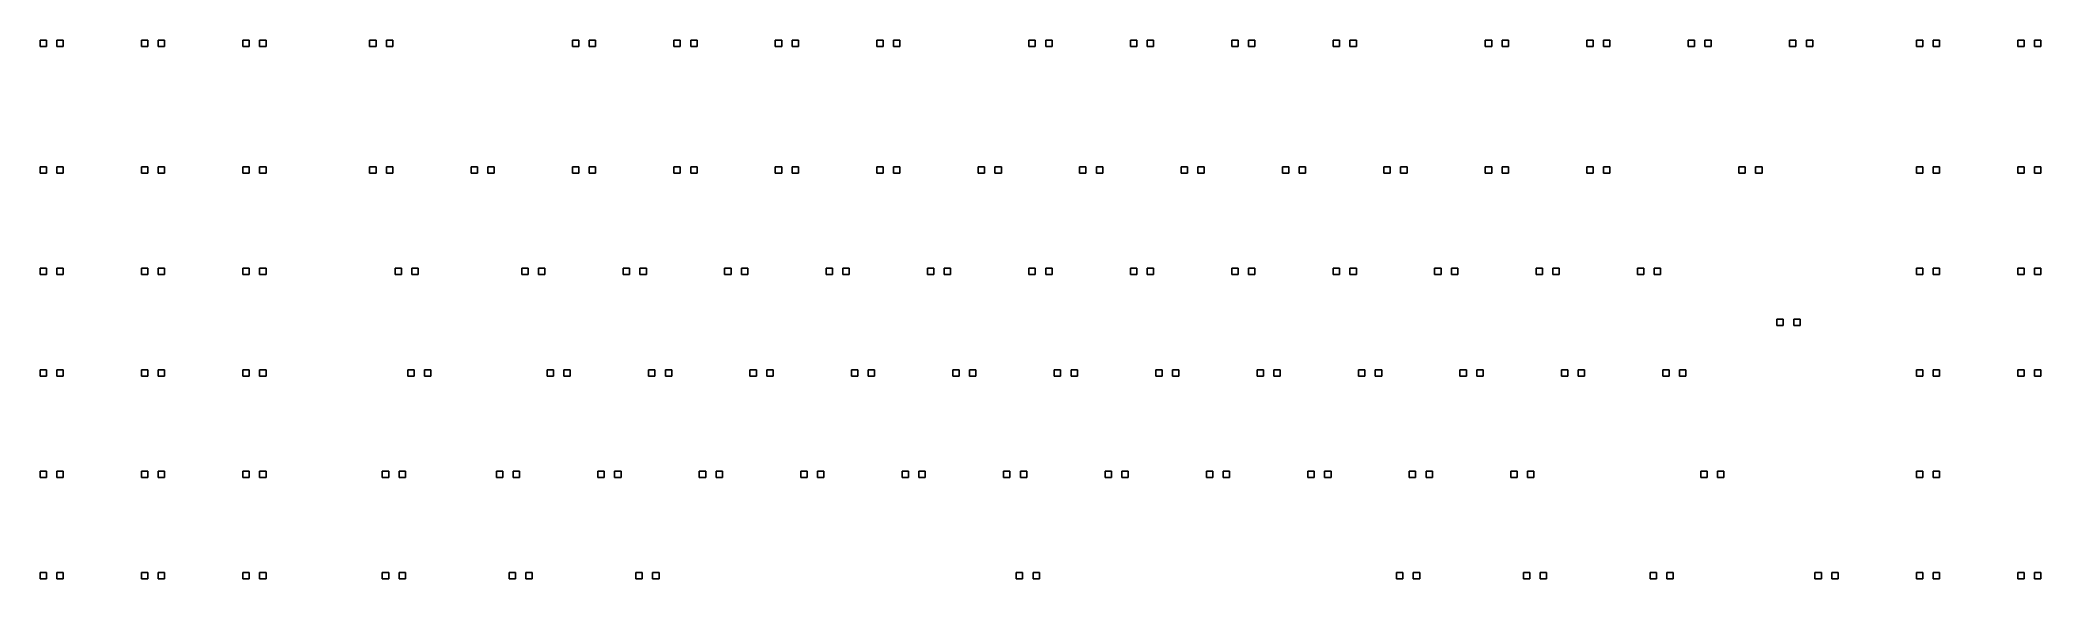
# Model space of a CAD drawing. Extents: x -1 to 374, y -2 to 100.
import ezdxf

# ---------------------------------------------------------------- set-up
doc = ezdxf.new("R2010")
doc.units = 0
doc.header["$MEASUREMENT"] = 0
doc.layers.add('BLACK', color=7, linetype='CONTINUOUS')

msp = doc.modelspace()

# ---------------------------------------------------------------- linework, layer by layer
at = {"layer": 'BLACK', "linetype": 'CONTINUOUS'}
for p, q in [((-1.455, 98.4), (-1.455, 99.6)), ((-1.455, 99.6), (-0.255, 99.6)), ((-0.255, 98.4), (-1.455, 98.4)), ((-0.255, 99.6), (-0.255, 98.4)), ((1.695, 98.4), (1.695, 99.6)), ((1.695, 99.6), (2.895, 99.6)), ((2.895, 98.4), (1.695, 98.4)), ((2.895, 99.6), (2.895, 98.4)), ((17.595, 98.4), (17.595, 99.6)), ((17.595, 99.6), (18.795, 99.6)), ((18.795, 98.4), (17.595, 98.4)), ((18.795, 99.6), (18.795, 98.4)), ((20.745, 98.4), (20.745, 99.6)), ((20.745, 99.6), (21.945, 99.6)), ((21.945, 98.4), (20.745, 98.4)), ((21.945, 99.6), (21.945, 98.4)), ((36.645, 98.4), (36.645, 99.6)), ((36.645, 99.6), (37.845, 99.6)), ((37.845, 98.4), (36.645, 98.4)), ((37.845, 99.6), (37.845, 98.4)), ((39.795, 98.4), (39.795, 99.6)), ((39.795, 99.6), (40.995, 99.6)), ((40.995, 98.4), (39.795, 98.4)), ((40.995, 99.6), (40.995, 98.4)), ((60.455, 98.4), (60.455, 99.6)), ((60.455, 99.6), (61.655, 99.6)), ((61.655, 98.4), (60.455, 98.4)), ((61.655, 99.6), (61.655, 98.4)), ((63.605, 98.4), (63.605, 99.6)), ((63.605, 99.6), (64.805, 99.6)), ((64.805, 98.4), (63.605, 98.4)), ((64.805, 99.6), (64.805, 98.4)), ((98.555, 98.4), (98.555, 99.6)), ((98.555, 99.6), (99.755, 99.6)), ((99.755, 98.4), (98.555, 98.4)), ((99.755, 99.6), (99.755, 98.4)), ((101.705, 98.4), (101.705, 99.6)), ((101.705, 99.6), (102.905, 99.6)), ((102.905, 98.4), (101.705, 98.4)), ((102.905, 99.6), (102.905, 98.4)), ((117.605, 98.4), (117.605, 99.6)), ((117.605, 99.6), (118.805, 99.6)), ((118.805, 98.4), (117.605, 98.4)), ((118.805, 99.6), (118.805, 98.4)), ((120.755, 98.4), (120.755, 99.6)), ((120.755, 99.6), (121.955, 99.6)), ((121.955, 98.4), (120.755, 98.4)), ((121.955, 99.6), (121.955, 98.4)), ((136.655, 98.4), (136.655, 99.6)), ((136.655, 99.6), (137.855, 99.6)), ((137.855, 98.4), (136.655, 98.4)), ((137.855, 99.6), (137.855, 98.4)), ((139.805, 98.4), (139.805, 99.6)), ((139.805, 99.6), (141.005, 99.6)), ((141.005, 98.4), (139.805, 98.4)), ((141.005, 99.6), (141.005, 98.4)), ((155.705, 98.4), (155.705, 99.6)), ((155.705, 99.6), (156.905, 99.6)), ((156.905, 98.4), (155.705, 98.4)), ((156.905, 99.6), (156.905, 98.4)), ((158.855, 98.4), (158.855, 99.6)), ((158.855, 99.6), (160.055, 99.6)), ((160.055, 98.4), (158.855, 98.4)), ((160.055, 99.6), (160.055, 98.4)), ((184.285, 98.4), (184.285, 99.6)), ((184.285, 99.6), (185.485, 99.6)), ((185.485, 98.4), (184.285, 98.4)), ((185.485, 99.6), (185.485, 98.4)), ((187.435, 98.4), (187.435, 99.6)), ((187.435, 99.6), (188.635, 99.6)), ((188.635, 98.4), (187.435, 98.4)), ((188.635, 99.6), (188.635, 98.4)), ((203.335, 98.4), (203.335, 99.6)), ((203.335, 99.6), (204.535, 99.6)), ((204.535, 98.4), (203.335, 98.4)), ((204.535, 99.6), (204.535, 98.4)), ((206.485, 98.4), (206.485, 99.6)), ((206.485, 99.6), (207.685, 99.6)), ((207.685, 98.4), (206.485, 98.4)), ((207.685, 99.6), (207.685, 98.4)), ((222.385, 98.4), (222.385, 99.6)), ((222.385, 99.6), (223.585, 99.6)), ((223.585, 98.4), (222.385, 98.4)), ((223.585, 99.6), (223.585, 98.4)), ((225.535, 98.4), (225.535, 99.6)), ((225.535, 99.6), (226.735, 99.6)), ((226.735, 98.4), (225.535, 98.4)), ((226.735, 99.6), (226.735, 98.4)), ((241.435, 98.4), (241.435, 99.6)), ((241.435, 99.6), (242.635, 99.6)), ((242.635, 98.4), (241.435, 98.4)), ((242.635, 99.6), (242.635, 98.4)), ((244.585, 98.4), (244.585, 99.6)), ((244.585, 99.6), (245.785, 99.6)), ((245.785, 98.4), (244.585, 98.4)), ((245.785, 99.6), (245.785, 98.4)), ((270.005, 98.4), (270.005, 99.6)), ((270.005, 99.6), (271.205, 99.6)), ((271.205, 98.4), (270.005, 98.4)), ((271.205, 99.6), (271.205, 98.4)), ((273.155, 98.4), (273.155, 99.6)), ((273.155, 99.6), (274.355, 99.6)), ((274.355, 98.4), (273.155, 98.4)), ((274.355, 99.6), (274.355, 98.4)), ((289.055, 98.4), (289.055, 99.6)), ((289.055, 99.6), (290.255, 99.6)), ((290.255, 98.4), (289.055, 98.4)), ((290.255, 99.6), (290.255, 98.4)), ((292.205, 98.4), (292.205, 99.6)), ((292.205, 99.6), (293.405, 99.6)), ((293.405, 98.4), (292.205, 98.4)), ((293.405, 99.6), (293.405, 98.4)), ((308.105, 98.4), (308.105, 99.6)), ((308.105, 99.6), (309.305, 99.6)), ((309.305, 98.4), (308.105, 98.4)), ((309.305, 99.6), (309.305, 98.4)), ((311.255, 98.4), (311.255, 99.6)), ((311.255, 99.6), (312.455, 99.6)), ((312.455, 98.4), (311.255, 98.4)), ((312.455, 99.6), (312.455, 98.4)), ((327.155, 98.4), (327.155, 99.6)), ((327.155, 99.6), (328.355, 99.6)), ((328.355, 98.4), (327.155, 98.4)), ((328.355, 99.6), (328.355, 98.4)), ((330.305, 98.4), (330.305, 99.6)), ((330.305, 99.6), (331.505, 99.6)), ((331.505, 98.4), (330.305, 98.4)), ((331.505, 99.6), (331.505, 98.4)), ((350.975, 98.4), (350.975, 99.6)), ((350.975, 99.6), (352.175, 99.6)), ((352.175, 98.4), (350.975, 98.4)), ((352.175, 99.6), (352.175, 98.4)), ((354.125, 98.4), (354.125, 99.6)), ((354.125, 99.6), (355.325, 99.6)), ((355.325, 98.4), (354.125, 98.4)), ((355.325, 99.6), (355.325, 98.4)), ((370.025, 98.4), (370.025, 99.6)), ((370.025, 99.6), (371.225, 99.6)), ((371.225, 98.4), (370.025, 98.4)), ((371.225, 99.6), (371.225, 98.4)), ((373.175, 98.4), (373.175, 99.6)), ((373.175, 99.6), (374.375, 99.6)), ((374.375, 98.4), (373.175, 98.4)), ((374.375, 99.6), (374.375, 98.4)), ((-1.455, 74.59), (-1.455, 75.79)), ((-1.455, 75.79), (-0.255, 75.79)), ((-0.255, 75.79), (-0.255, 74.59)), ((1.695, 74.59), (1.695, 75.79)), ((1.695, 75.79), (2.895, 75.79)), ((2.895, 75.79), (2.895, 74.59)), ((17.595, 74.59), (17.595, 75.79)), ((17.595, 75.79), (18.795, 75.79)), ((18.795, 75.79), (18.795, 74.59)), ((20.745, 74.59), (20.745, 75.79)), ((20.745, 75.79), (21.945, 75.79)), ((21.945, 75.79), (21.945, 74.59)), ((36.645, 74.59), (36.645, 75.79)), ((36.645, 75.79), (37.845, 75.79)), ((37.845, 75.79), (37.845, 74.59)), ((39.795, 74.59), (39.795, 75.79)), ((39.795, 75.79), (40.995, 75.79)), ((40.995, 75.79), (40.995, 74.59)), ((60.455, 74.59), (60.455, 75.79)), ((60.455, 75.79), (61.655, 75.79)), ((61.655, 75.79), (61.655, 74.59)), ((63.605, 74.59), (63.605, 75.79)), ((63.605, 75.79), (64.805, 75.79)), ((64.805, 75.79), (64.805, 74.59)), ((79.505, 74.59), (79.505, 75.79)), ((79.505, 75.79), (80.705, 75.79)), ((80.705, 75.79), (80.705, 74.59)), ((82.655, 74.59), (82.655, 75.79)), ((82.655, 75.79), (83.855, 75.79)), ((83.855, 75.79), (83.855, 74.59)), ((98.555, 74.59), (98.555, 75.79)), ((98.555, 75.79), (99.755, 75.79)), ((99.755, 75.79), (99.755, 74.59)), ((101.705, 74.59), (101.705, 75.79)), ((101.705, 75.79), (102.905, 75.79)), ((102.905, 75.79), (102.905, 74.59)), ((117.605, 74.59), (117.605, 75.79)), ((117.605, 75.79), (118.805, 75.79)), ((118.805, 75.79), (118.805, 74.59)), ((120.755, 74.59), (120.755, 75.79)), ((120.755, 75.79), (121.955, 75.79)), ((121.955, 75.79), (121.955, 74.59)), ((136.655, 74.59), (136.655, 75.79)), ((136.655, 75.79), (137.855, 75.79)), ((137.855, 75.79), (137.855, 74.59)), ((139.805, 74.59), (139.805, 75.79)), ((139.805, 75.79), (141.005, 75.79)), ((141.005, 75.79), (141.005, 74.59)), ((155.705, 74.59), (155.705, 75.79)), ((155.705, 75.79), (156.905, 75.79)), ((156.905, 75.79), (156.905, 74.59)), ((158.855, 74.59), (158.855, 75.79)), ((158.855, 75.79), (160.055, 75.79)), ((160.055, 75.79), (160.055, 74.59)), ((174.755, 74.59), (174.755, 75.79)), ((174.755, 75.79), (175.955, 75.79)), ((175.955, 75.79), (175.955, 74.59)), ((177.905, 74.59), (177.905, 75.79)), ((177.905, 75.79), (179.105, 75.79)), ((179.105, 75.79), (179.105, 74.59)), ((193.805, 74.59), (193.805, 75.79)), ((193.805, 75.79), (195.005, 75.79)), ((195.005, 75.79), (195.005, 74.59)), ((196.955, 74.59), (196.955, 75.79)), ((196.955, 75.79), (198.155, 75.79)), ((198.155, 75.79), (198.155, 74.59)), ((212.855, 74.59), (212.855, 75.79)), ((212.855, 75.79), (214.055, 75.79)), ((214.055, 75.79), (214.055, 74.59)), ((216.005, 74.59), (216.005, 75.79)), ((216.005, 75.79), (217.205, 75.79)), ((217.205, 75.79), (217.205, 74.59)), ((231.905, 74.59), (231.905, 75.79)), ((231.905, 75.79), (233.105, 75.79)), ((233.105, 75.79), (233.105, 74.59)), ((235.055, 74.59), (235.055, 75.79)), ((235.055, 75.79), (236.255, 75.79)), ((236.255, 75.79), (236.255, 74.59)), ((250.955, 74.59), (250.955, 75.79)), ((250.955, 75.79), (252.155, 75.79)), ((252.155, 75.79), (252.155, 74.59)), ((254.105, 74.59), (254.105, 75.79)), ((254.105, 75.79), (255.305, 75.79)), ((255.305, 75.79), (255.305, 74.59)), ((270.005, 74.59), (270.005, 75.79)), ((270.005, 75.79), (271.205, 75.79)), ((271.205, 75.79), (271.205, 74.59)), ((273.155, 74.59), (273.155, 75.79)), ((273.155, 75.79), (274.355, 75.79)), ((274.355, 75.79), (274.355, 74.59)), ((289.055, 74.59), (289.055, 75.79)), ((289.055, 75.79), (290.255, 75.79)), ((290.255, 75.79), (290.255, 74.59)), ((292.205, 74.59), (292.205, 75.79)), ((292.205, 75.79), (293.405, 75.79)), ((293.405, 75.79), (293.405, 74.59)), ((317.635, 74.59), (317.635, 75.79)), ((317.635, 75.79), (318.835, 75.79)), ((318.835, 75.79), (318.835, 74.59)), ((320.785, 74.59), (320.785, 75.79)), ((320.785, 75.79), (321.985, 75.79)), ((321.985, 75.79), (321.985, 74.59)), ((350.975, 74.59), (350.975, 75.79)), ((350.975, 75.79), (352.175, 75.79)), ((352.175, 75.79), (352.175, 74.59)), ((354.125, 74.59), (354.125, 75.79)), ((354.125, 75.79), (355.325, 75.79)), ((355.325, 75.79), (355.325, 74.59)), ((370.025, 74.59), (370.025, 75.79)), ((370.025, 75.79), (371.225, 75.79)), ((371.225, 75.79), (371.225, 74.59)), ((373.175, 74.59), (373.175, 75.79)), ((373.175, 75.79), (374.375, 75.79)), ((374.375, 75.79), (374.375, 74.59)), ((-0.255, 74.59), (-1.455, 74.59)), ((2.895, 74.59), (1.695, 74.59)), ((18.795, 74.59), (17.595, 74.59)), ((21.945, 74.59), (20.745, 74.59)), ((37.845, 74.59), (36.645, 74.59)), ((40.995, 74.59), (39.795, 74.59)), ((61.655, 74.59), (60.455, 74.59)), ((64.805, 74.59), (63.605, 74.59)), ((80.705, 74.59), (79.505, 74.59)), ((83.855, 74.59), (82.655, 74.59)), ((99.755, 74.59), (98.555, 74.59)), ((102.905, 74.59), (101.705, 74.59)), ((118.805, 74.59), (117.605, 74.59)), ((121.955, 74.59), (120.755, 74.59)), ((137.855, 74.59), (136.655, 74.59)), ((141.005, 74.59), (139.805, 74.59)), ((156.905, 74.59), (155.705, 74.59)), ((160.055, 74.59), (158.855, 74.59)), ((175.955, 74.59), (174.755, 74.59)), ((179.105, 74.59), (177.905, 74.59)), ((195.005, 74.59), (193.805, 74.59)), ((198.155, 74.59), (196.955, 74.59)), ((214.055, 74.59), (212.855, 74.59)), ((217.205, 74.59), (216.005, 74.59)), ((233.105, 74.59), (231.905, 74.59)), ((236.255, 74.59), (235.055, 74.59)), ((252.155, 74.59), (250.955, 74.59)), ((255.305, 74.59), (254.105, 74.59)), ((271.205, 74.59), (270.005, 74.59)), ((274.355, 74.59), (273.155, 74.59)), ((290.255, 74.59), (289.055, 74.59)), ((293.405, 74.59), (292.205, 74.59)), ((318.835, 74.59), (317.635, 74.59)), ((321.985, 74.59), (320.785, 74.59)), ((352.175, 74.59), (350.975, 74.59)), ((355.325, 74.59), (354.125, 74.59)), ((371.225, 74.59), (370.025, 74.59)), ((374.375, 74.59), (373.175, 74.59)), ((-1.455, 55.54), (-1.455, 56.74)), ((-1.455, 56.74), (-0.255, 56.74)), ((-0.255, 56.74), (-0.255, 55.54)), ((1.695, 55.54), (1.695, 56.74)), ((1.695, 56.74), (2.895, 56.74)), ((2.895, 56.74), (2.895, 55.54)), ((17.595, 55.54), (17.595, 56.74)), ((17.595, 56.74), (18.795, 56.74)), ((18.795, 56.74), (18.795, 55.54)), ((20.745, 55.54), (20.745, 56.74)), ((20.745, 56.74), (21.945, 56.74)), ((21.945, 56.74), (21.945, 55.54)), ((36.645, 55.54), (36.645, 56.74)), ((36.645, 56.74), (37.845, 56.74)), ((37.845, 56.74), (37.845, 55.54)), ((39.795, 55.54), (39.795, 56.74)), ((39.795, 56.74), (40.995, 56.74)), ((40.995, 56.74), (40.995, 55.54)), ((65.225, 55.54), (65.225, 56.74)), ((65.225, 56.74), (66.425, 56.74)), ((66.425, 56.74), (66.425, 55.54)), ((68.375, 55.54), (68.375, 56.74)), ((68.375, 56.74), (69.575, 56.74)), ((69.575, 56.74), (69.575, 55.54)), ((89.035, 55.54), (89.035, 56.74)), ((89.035, 56.74), (90.235, 56.74)), ((90.235, 56.74), (90.235, 55.54)), ((92.185, 55.54), (92.185, 56.74)), ((92.185, 56.74), (93.385, 56.74)), ((93.385, 56.74), (93.385, 55.54)), ((108.085, 55.54), (108.085, 56.74)), ((108.085, 56.74), (109.285, 56.74)), ((109.285, 56.74), (109.285, 55.54)), ((111.235, 55.54), (111.235, 56.74)), ((111.235, 56.74), (112.435, 56.74)), ((112.435, 56.74), (112.435, 55.54)), ((127.135, 55.54), (127.135, 56.74)), ((127.135, 56.74), (128.335, 56.74)), ((128.335, 56.74), (128.335, 55.54)), ((130.285, 55.54), (130.285, 56.74)), ((130.285, 56.74), (131.485, 56.74)), ((131.485, 56.74), (131.485, 55.54)), ((146.185, 55.54), (146.185, 56.74)), ((146.185, 56.74), (147.385, 56.74)), ((147.385, 56.74), (147.385, 55.54)), ((149.335, 55.54), (149.335, 56.74)), ((149.335, 56.74), (150.535, 56.74)), ((150.535, 56.74), (150.535, 55.54)), ((165.235, 55.54), (165.235, 56.74)), ((165.235, 56.74), (166.435, 56.74)), ((166.435, 56.74), (166.435, 55.54)), ((168.385, 55.54), (168.385, 56.74)), ((168.385, 56.74), (169.585, 56.74)), ((169.585, 56.74), (169.585, 55.54)), ((184.285, 55.54), (184.285, 56.74)), ((184.285, 56.74), (185.485, 56.74)), ((185.485, 56.74), (185.485, 55.54)), ((187.435, 55.54), (187.435, 56.74)), ((187.435, 56.74), (188.635, 56.74)), ((188.635, 56.74), (188.635, 55.54)), ((203.335, 55.54), (203.335, 56.74)), ((203.335, 56.74), (204.535, 56.74)), ((204.535, 56.74), (204.535, 55.54)), ((206.485, 55.54), (206.485, 56.74)), ((206.485, 56.74), (207.685, 56.74)), ((207.685, 56.74), (207.685, 55.54)), ((222.385, 55.54), (222.385, 56.74)), ((222.385, 56.74), (223.585, 56.74)), ((223.585, 56.74), (223.585, 55.54)), ((225.535, 55.54), (225.535, 56.74)), ((225.535, 56.74), (226.735, 56.74)), ((226.735, 56.74), (226.735, 55.54)), ((241.435, 55.54), (241.435, 56.74)), ((241.435, 56.74), (242.635, 56.74)), ((242.635, 56.74), (242.635, 55.54)), ((244.585, 55.54), (244.585, 56.74)), ((244.585, 56.74), (245.785, 56.74)), ((245.785, 56.74), (245.785, 55.54)), ((260.485, 55.54), (260.485, 56.74)), ((260.485, 56.74), (261.685, 56.74)), ((261.685, 56.74), (261.685, 55.54)), ((263.635, 55.54), (263.635, 56.74)), ((263.635, 56.74), (264.835, 56.74)), ((264.835, 56.74), (264.835, 55.54)), ((279.535, 55.54), (279.535, 56.74)), ((279.535, 56.74), (280.735, 56.74)), ((280.735, 56.74), (280.735, 55.54)), ((282.685, 55.54), (282.685, 56.74)), ((282.685, 56.74), (283.885, 56.74)), ((283.885, 56.74), (283.885, 55.54)), ((298.585, 55.54), (298.585, 56.74)), ((298.585, 56.74), (299.785, 56.74)), ((299.785, 56.74), (299.785, 55.54)), ((301.735, 55.54), (301.735, 56.74)), ((301.735, 56.74), (302.935, 56.74)), ((302.935, 56.74), (302.935, 55.54)), ((350.975, 55.54), (350.975, 56.74)), ((350.975, 56.74), (352.175, 56.74)), ((352.175, 56.74), (352.175, 55.54)), ((354.125, 55.54), (354.125, 56.74)), ((354.125, 56.74), (355.325, 56.74)), ((355.325, 56.74), (355.325, 55.54)), ((370.025, 55.54), (370.025, 56.74)), ((370.025, 56.74), (371.225, 56.74)), ((371.225, 56.74), (371.225, 55.54)), ((373.175, 55.54), (373.175, 56.74)), ((373.175, 56.74), (374.375, 56.74)), ((374.375, 56.74), (374.375, 55.54)), ((-0.255, 55.54), (-1.455, 55.54)), ((2.895, 55.54), (1.695, 55.54)), ((18.795, 55.54), (17.595, 55.54)), ((21.945, 55.54), (20.745, 55.54)), ((37.845, 55.54), (36.645, 55.54)), ((40.995, 55.54), (39.795, 55.54)), ((66.425, 55.54), (65.225, 55.54)), ((69.575, 55.54), (68.375, 55.54)), ((90.235, 55.54), (89.035, 55.54)), ((93.385, 55.54), (92.185, 55.54)), ((109.285, 55.54), (108.085, 55.54)), ((112.435, 55.54), (111.235, 55.54)), ((128.335, 55.54), (127.135, 55.54)), ((131.485, 55.54), (130.285, 55.54)), ((147.385, 55.54), (146.185, 55.54)), ((150.535, 55.54), (149.335, 55.54)), ((166.435, 55.54), (165.235, 55.54)), ((169.585, 55.54), (168.385, 55.54)), ((185.485, 55.54), (184.285, 55.54)), ((188.635, 55.54), (187.435, 55.54)), ((204.535, 55.54), (203.335, 55.54)), ((207.685, 55.54), (206.485, 55.54)), ((223.585, 55.54), (222.385, 55.54)), ((226.735, 55.54), (225.535, 55.54)), ((242.635, 55.54), (241.435, 55.54)), ((245.785, 55.54), (244.585, 55.54)), ((261.685, 55.54), (260.485, 55.54)), ((264.835, 55.54), (263.635, 55.54)), ((280.735, 55.54), (279.535, 55.54)), ((283.885, 55.54), (282.685, 55.54)), ((299.785, 55.54), (298.585, 55.54)), ((302.935, 55.54), (301.735, 55.54)), ((352.175, 55.54), (350.975, 55.54)), ((355.325, 55.54), (354.125, 55.54)), ((371.225, 55.54), (370.025, 55.54)), ((374.375, 55.54), (373.175, 55.54)), ((324.775, 46.01), (324.775, 47.21)), ((324.775, 47.21), (325.975, 47.21)), ((325.975, 46.01), (324.775, 46.01)), ((325.975, 47.21), (325.975, 46.01)), ((327.925, 46.01), (327.925, 47.21)), ((327.925, 47.21), (329.125, 47.21)), ((329.125, 46.01), (327.925, 46.01)), ((329.125, 47.21), (329.125, 46.01)), ((-1.455, 36.49), (-1.455, 37.69)), ((-1.455, 37.69), (-0.255, 37.69)), ((-0.255, 37.69), (-0.255, 36.49)), ((1.695, 36.49), (1.695, 37.69)), ((1.695, 37.69), (2.895, 37.69)), ((2.895, 37.69), (2.895, 36.49)), ((17.595, 36.49), (17.595, 37.69)), ((17.595, 37.69), (18.795, 37.69)), ((18.795, 37.69), (18.795, 36.49)), ((20.745, 36.49), (20.745, 37.69)), ((20.745, 37.69), (21.945, 37.69)), ((21.945, 37.69), (21.945, 36.49)), ((36.645, 36.49), (36.645, 37.69)), ((36.645, 37.69), (37.845, 37.69)), ((37.845, 37.69), (37.845, 36.49)), ((39.795, 36.49), (39.795, 37.69)), ((39.795, 37.69), (40.995, 37.69)), ((40.995, 37.69), (40.995, 36.49)), ((67.605, 36.49), (67.605, 37.69)), ((67.605, 37.69), (68.805, 37.69)), ((68.805, 37.69), (68.805, 36.49)), ((70.755, 36.49), (70.755, 37.69)), ((70.755, 37.69), (71.955, 37.69)), ((71.955, 37.69), (71.955, 36.49)), ((93.795, 36.49), (93.795, 37.69)), ((93.795, 37.69), (94.995, 37.69)), ((94.995, 37.69), (94.995, 36.49)), ((96.945, 36.49), (96.945, 37.69)), ((96.945, 37.69), (98.145, 37.69)), ((98.145, 37.69), (98.145, 36.49)), ((112.845, 36.49), (112.845, 37.69)), ((112.845, 37.69), (114.045, 37.69)), ((114.045, 37.69), (114.045, 36.49)), ((115.995, 36.49), (115.995, 37.69)), ((115.995, 37.69), (117.195, 37.69)), ((117.195, 37.69), (117.195, 36.49)), ((131.895, 36.49), (131.895, 37.69)), ((131.895, 37.69), (133.095, 37.69)), ((133.095, 37.69), (133.095, 36.49)), ((135.045, 36.49), (135.045, 37.69)), ((135.045, 37.69), (136.245, 37.69)), ((136.245, 37.69), (136.245, 36.49)), ((150.945, 36.49), (150.945, 37.69)), ((150.945, 37.69), (152.145, 37.69)), ((152.145, 37.69), (152.145, 36.49)), ((154.095, 36.49), (154.095, 37.69)), ((154.095, 37.69), (155.295, 37.69)), ((155.295, 37.69), (155.295, 36.49)), ((169.995, 36.49), (169.995, 37.69)), ((169.995, 37.69), (171.195, 37.69)), ((171.195, 37.69), (171.195, 36.49)), ((173.145, 36.49), (173.145, 37.69)), ((173.145, 37.69), (174.345, 37.69)), ((174.345, 37.69), (174.345, 36.49)), ((189.045, 36.49), (189.045, 37.69)), ((189.045, 37.69), (190.245, 37.69)), ((190.245, 37.69), (190.245, 36.49)), ((192.195, 36.49), (192.195, 37.69)), ((192.195, 37.69), (193.395, 37.69)), ((193.395, 37.69), (193.395, 36.49)), ((208.095, 36.49), (208.095, 37.69)), ((208.095, 37.69), (209.295, 37.69)), ((209.295, 37.69), (209.295, 36.49)), ((211.245, 36.49), (211.245, 37.69)), ((211.245, 37.69), (212.445, 37.69)), ((212.445, 37.69), (212.445, 36.49)), ((227.145, 36.49), (227.145, 37.69)), ((227.145, 37.69), (228.345, 37.69)), ((228.345, 37.69), (228.345, 36.49)), ((230.295, 36.49), (230.295, 37.69)), ((230.295, 37.69), (231.495, 37.69)), ((231.495, 37.69), (231.495, 36.49)), ((246.195, 36.49), (246.195, 37.69)), ((246.195, 37.69), (247.395, 37.69)), ((247.395, 37.69), (247.395, 36.49)), ((249.345, 36.49), (249.345, 37.69)), ((249.345, 37.69), (250.545, 37.69)), ((250.545, 37.69), (250.545, 36.49)), ((265.245, 36.49), (265.245, 37.69)), ((265.245, 37.69), (266.445, 37.69)), ((266.445, 37.69), (266.445, 36.49)), ((268.395, 36.49), (268.395, 37.69)), ((268.395, 37.69), (269.595, 37.69)), ((269.595, 37.69), (269.595, 36.49)), ((284.295, 36.49), (284.295, 37.69)), ((284.295, 37.69), (285.495, 37.69)), ((285.495, 37.69), (285.495, 36.49)), ((287.445, 36.49), (287.445, 37.69)), ((287.445, 37.69), (288.645, 37.69)), ((288.645, 37.69), (288.645, 36.49)), ((303.345, 36.49), (303.345, 37.69)), ((303.345, 37.69), (304.545, 37.69)), ((304.545, 37.69), (304.545, 36.49)), ((306.495, 36.49), (306.495, 37.69)), ((306.495, 37.69), (307.695, 37.69)), ((307.695, 37.69), (307.695, 36.49)), ((350.975, 36.49), (350.975, 37.69)), ((350.975, 37.69), (352.175, 37.69)), ((352.175, 37.69), (352.175, 36.49)), ((354.125, 36.49), (354.125, 37.69)), ((354.125, 37.69), (355.325, 37.69)), ((355.325, 37.69), (355.325, 36.49)), ((370.025, 36.49), (370.025, 37.69)), ((370.025, 37.69), (371.225, 37.69)), ((371.225, 37.69), (371.225, 36.49)), ((373.175, 36.49), (373.175, 37.69)), ((373.175, 37.69), (374.375, 37.69)), ((374.375, 37.69), (374.375, 36.49)), ((-0.255, 36.49), (-1.455, 36.49)), ((2.895, 36.49), (1.695, 36.49)), ((18.795, 36.49), (17.595, 36.49)), ((21.945, 36.49), (20.745, 36.49)), ((37.845, 36.49), (36.645, 36.49)), ((40.995, 36.49), (39.795, 36.49)), ((68.805, 36.49), (67.605, 36.49)), ((71.955, 36.49), (70.755, 36.49)), ((94.995, 36.49), (93.795, 36.49)), ((98.145, 36.49), (96.945, 36.49)), ((114.045, 36.49), (112.845, 36.49)), ((117.195, 36.49), (115.995, 36.49)), ((133.095, 36.49), (131.895, 36.49)), ((136.245, 36.49), (135.045, 36.49)), ((152.145, 36.49), (150.945, 36.49)), ((155.295, 36.49), (154.095, 36.49)), ((171.195, 36.49), (169.995, 36.49)), ((174.345, 36.49), (173.145, 36.49)), ((190.245, 36.49), (189.045, 36.49)), ((193.395, 36.49), (192.195, 36.49)), ((209.295, 36.49), (208.095, 36.49)), ((212.445, 36.49), (211.245, 36.49)), ((228.345, 36.49), (227.145, 36.49)), ((231.495, 36.49), (230.295, 36.49)), ((247.395, 36.49), (246.195, 36.49)), ((250.545, 36.49), (249.345, 36.49)), ((266.445, 36.49), (265.245, 36.49)), ((269.595, 36.49), (268.395, 36.49)), ((285.495, 36.49), (284.295, 36.49)), ((288.645, 36.49), (287.445, 36.49)), ((304.545, 36.49), (303.345, 36.49)), ((307.695, 36.49), (306.495, 36.49)), ((352.175, 36.49), (350.975, 36.49)), ((355.325, 36.49), (354.125, 36.49)), ((371.225, 36.49), (370.025, 36.49)), ((374.375, 36.49), (373.175, 36.49)), ((-1.455, 17.44), (-1.455, 18.64)), ((-1.455, 18.64), (-0.255, 18.64)), ((-0.255, 17.44), (-1.455, 17.44)), ((-0.255, 18.64), (-0.255, 17.44)), ((1.695, 17.44), (1.695, 18.64)), ((1.695, 18.64), (2.895, 18.64)), ((2.895, 17.44), (1.695, 17.44)), ((2.895, 18.64), (2.895, 17.44)), ((17.595, 17.44), (17.595, 18.64)), ((17.595, 18.64), (18.795, 18.64)), ((18.795, 17.44), (17.595, 17.44)), ((18.795, 18.64), (18.795, 17.44)), ((20.745, 17.44), (20.745, 18.64)), ((20.745, 18.64), (21.945, 18.64)), ((21.945, 17.44), (20.745, 17.44)), ((21.945, 18.64), (21.945, 17.44)), ((36.645, 17.44), (36.645, 18.64)), ((36.645, 18.64), (37.845, 18.64)), ((37.845, 17.44), (36.645, 17.44)), ((37.845, 18.64), (37.845, 17.44)), ((39.795, 17.44), (39.795, 18.64)), ((39.795, 18.64), (40.995, 18.64)), ((40.995, 17.44), (39.795, 17.44)), ((40.995, 18.64), (40.995, 17.44)), ((62.835, 17.44), (62.835, 18.64)), ((62.835, 18.64), (64.035, 18.64)), ((64.035, 17.44), (62.835, 17.44)), ((64.035, 18.64), (64.035, 17.44)), ((65.985, 17.44), (65.985, 18.64)), ((65.985, 18.64), (67.185, 18.64)), ((67.185, 17.44), (65.985, 17.44)), ((67.185, 18.64), (67.185, 17.44)), ((84.275, 17.44), (84.275, 18.64)), ((84.275, 18.64), (85.475, 18.64)), ((85.475, 17.44), (84.275, 17.44)), ((85.475, 18.64), (85.475, 17.44)), ((87.425, 17.44), (87.425, 18.64)), ((87.425, 18.64), (88.625, 18.64)), ((88.625, 17.44), (87.425, 17.44)), ((88.625, 18.64), (88.625, 17.44)), ((103.325, 17.44), (103.325, 18.64)), ((103.325, 18.64), (104.525, 18.64)), ((104.525, 17.44), (103.325, 17.44)), ((104.525, 18.64), (104.525, 17.44)), ((106.475, 17.44), (106.475, 18.64)), ((106.475, 18.64), (107.675, 18.64)), ((107.675, 17.44), (106.475, 17.44)), ((107.675, 18.64), (107.675, 17.44)), ((122.375, 17.44), (122.375, 18.64)), ((122.375, 18.64), (123.575, 18.64)), ((123.575, 17.44), (122.375, 17.44)), ((123.575, 18.64), (123.575, 17.44)), ((125.525, 17.44), (125.525, 18.64)), ((125.525, 18.64), (126.725, 18.64)), ((126.725, 17.44), (125.525, 17.44)), ((126.725, 18.64), (126.725, 17.44)), ((141.425, 17.44), (141.425, 18.64)), ((141.425, 18.64), (142.625, 18.64)), ((142.625, 17.44), (141.425, 17.44)), ((142.625, 18.64), (142.625, 17.44)), ((144.575, 17.44), (144.575, 18.64)), ((144.575, 18.64), (145.775, 18.64)), ((145.775, 17.44), (144.575, 17.44)), ((145.775, 18.64), (145.775, 17.44)), ((160.475, 17.44), (160.475, 18.64)), ((160.475, 18.64), (161.675, 18.64)), ((161.675, 17.44), (160.475, 17.44)), ((161.675, 18.64), (161.675, 17.44)), ((163.625, 17.44), (163.625, 18.64)), ((163.625, 18.64), (164.825, 18.64)), ((164.825, 17.44), (163.625, 17.44)), ((164.825, 18.64), (164.825, 17.44)), ((179.525, 17.44), (179.525, 18.64)), ((179.525, 18.64), (180.725, 18.64)), ((180.725, 17.44), (179.525, 17.44)), ((180.725, 18.64), (180.725, 17.44)), ((182.675, 17.44), (182.675, 18.64)), ((182.675, 18.64), (183.875, 18.64)), ((183.875, 17.44), (182.675, 17.44)), ((183.875, 18.64), (183.875, 17.44)), ((198.575, 17.44), (198.575, 18.64)), ((198.575, 18.64), (199.775, 18.64)), ((199.775, 17.44), (198.575, 17.44)), ((199.775, 18.64), (199.775, 17.44)), ((201.725, 17.44), (201.725, 18.64)), ((201.725, 18.64), (202.925, 18.64)), ((202.925, 17.44), (201.725, 17.44)), ((202.925, 18.64), (202.925, 17.44)), ((217.625, 17.44), (217.625, 18.64)), ((217.625, 18.64), (218.825, 18.64)), ((218.825, 17.44), (217.625, 17.44)), ((218.825, 18.64), (218.825, 17.44)), ((220.775, 17.44), (220.775, 18.64)), ((220.775, 18.64), (221.975, 18.64)), ((221.975, 17.44), (220.775, 17.44)), ((221.975, 18.64), (221.975, 17.44)), ((236.675, 17.44), (236.675, 18.64)), ((236.675, 18.64), (237.875, 18.64)), ((237.875, 17.44), (236.675, 17.44)), ((237.875, 18.64), (237.875, 17.44)), ((239.825, 17.44), (239.825, 18.64)), ((239.825, 18.64), (241.025, 18.64)), ((241.025, 17.44), (239.825, 17.44)), ((241.025, 18.64), (241.025, 17.44)), ((255.725, 17.44), (255.725, 18.64)), ((255.725, 18.64), (256.925, 18.64)), ((256.925, 17.44), (255.725, 17.44)), ((256.925, 18.64), (256.925, 17.44)), ((258.875, 17.44), (258.875, 18.64)), ((258.875, 18.64), (260.075, 18.64)), ((260.075, 17.44), (258.875, 17.44)), ((260.075, 18.64), (260.075, 17.44)), ((274.775, 17.44), (274.775, 18.64)), ((274.775, 18.64), (275.975, 18.64)), ((275.975, 17.44), (274.775, 17.44)), ((275.975, 18.64), (275.975, 17.44)), ((277.925, 17.44), (277.925, 18.64)), ((277.925, 18.64), (279.125, 18.64)), ((279.125, 17.44), (277.925, 17.44)), ((279.125, 18.64), (279.125, 17.44)), ((310.485, 17.44), (310.485, 18.64)), ((310.485, 18.64), (311.685, 18.64)), ((311.685, 17.44), (310.485, 17.44)), ((311.685, 18.64), (311.685, 17.44)), ((313.635, 17.44), (313.635, 18.64)), ((313.635, 18.64), (314.835, 18.64)), ((314.835, 17.44), (313.635, 17.44)), ((314.835, 18.64), (314.835, 17.44)), ((350.975, 17.44), (350.975, 18.64)), ((350.975, 18.64), (352.175, 18.64)), ((352.175, 17.44), (350.975, 17.44)), ((352.175, 18.64), (352.175, 17.44)), ((354.125, 17.44), (354.125, 18.64)), ((354.125, 18.64), (355.325, 18.64)), ((355.325, 17.44), (354.125, 17.44)), ((355.325, 18.64), (355.325, 17.44)), ((-1.455, -1.61), (-1.455, -0.41)), ((-1.455, -0.41), (-0.255, -0.41)), ((-0.255, -1.61), (-1.455, -1.61)), ((-0.255, -0.41), (-0.255, -1.61)), ((1.695, -1.61), (1.695, -0.41)), ((1.695, -0.41), (2.895, -0.41)), ((2.895, -1.61), (1.695, -1.61)), ((2.895, -0.41), (2.895, -1.61)), ((17.595, -1.61), (17.595, -0.41)), ((17.595, -0.41), (18.795, -0.41)), ((18.795, -1.61), (17.595, -1.61)), ((18.795, -0.41), (18.795, -1.61)), ((20.745, -1.61), (20.745, -0.41)), ((20.745, -0.41), (21.945, -0.41)), ((21.945, -1.61), (20.745, -1.61)), ((21.945, -0.41), (21.945, -1.61)), ((36.645, -1.61), (36.645, -0.41)), ((36.645, -0.41), (37.845, -0.41)), ((37.845, -1.61), (36.645, -1.61)), ((37.845, -0.41), (37.845, -1.61)), ((39.795, -1.61), (39.795, -0.41)), ((39.795, -0.41), (40.995, -0.41)), ((40.995, -1.61), (39.795, -1.61)), ((40.995, -0.41), (40.995, -1.61)), ((62.835, -1.61), (62.835, -0.41)), ((62.835, -0.41), (64.035, -0.41)), ((64.035, -1.61), (62.835, -1.61)), ((64.035, -0.41), (64.035, -1.61)), ((65.985, -1.61), (65.985, -0.41)), ((65.985, -0.41), (67.185, -0.41)), ((67.185, -1.61), (65.985, -1.61)), ((67.185, -0.41), (67.185, -1.61)), ((86.655, -1.61), (86.655, -0.41)), ((86.655, -0.41), (87.855, -0.41)), ((87.855, -1.61), (86.655, -1.61)), ((87.855, -0.41), (87.855, -1.61)), ((89.805, -1.61), (89.805, -0.41)), ((89.805, -0.41), (91.005, -0.41)), ((91.005, -1.61), (89.805, -1.61)), ((91.005, -0.41), (91.005, -1.61)), ((110.465, -1.61), (110.465, -0.41)), ((110.465, -0.41), (111.665, -0.41)), ((111.665, -1.61), (110.465, -1.61)), ((111.665, -0.41), (111.665, -1.61)), ((113.615, -1.61), (113.615, -0.41)), ((113.615, -0.41), (114.815, -0.41)), ((114.815, -1.61), (113.615, -1.61)), ((114.815, -0.41), (114.815, -1.61)), ((181.905, -1.61), (181.905, -0.41)), ((181.905, -0.41), (183.105, -0.41)), ((183.105, -1.61), (181.905, -1.61)), ((183.105, -0.41), (183.105, -1.61)), ((185.055, -1.61), (185.055, -0.41)), ((185.055, -0.41), (186.255, -0.41)), ((186.255, -1.61), (185.055, -1.61)), ((186.255, -0.41), (186.255, -1.61)), ((253.335, -1.61), (253.335, -0.41)), ((253.335, -0.41), (254.535, -0.41)), ((254.535, -1.61), (253.335, -1.61)), ((254.535, -0.41), (254.535, -1.61)), ((256.485, -1.61), (256.485, -0.41)), ((256.485, -0.41), (257.685, -0.41)), ((257.685, -1.61), (256.485, -1.61)), ((257.685, -0.41), (257.685, -1.61)), ((277.155, -1.61), (277.155, -0.41)), ((277.155, -0.41), (278.355, -0.41)), ((278.355, -1.61), (277.155, -1.61)), ((278.355, -0.41), (278.355, -1.61)), ((280.305, -1.61), (280.305, -0.41)), ((280.305, -0.41), (281.505, -0.41)), ((281.505, -1.61), (280.305, -1.61)), ((281.505, -0.41), (281.505, -1.61)), ((300.965, -1.61), (300.965, -0.41)), ((300.965, -0.41), (302.165, -0.41)), ((302.165, -1.61), (300.965, -1.61)), ((302.165, -0.41), (302.165, -1.61)), ((304.115, -1.61), (304.115, -0.41)), ((304.115, -0.41), (305.315, -0.41)), ((305.315, -1.61), (304.115, -1.61)), ((305.315, -0.41), (305.315, -1.61)), ((331.925, -1.61), (331.925, -0.41)), ((331.925, -0.41), (333.125, -0.41)), ((333.125, -1.61), (331.925, -1.61)), ((333.125, -0.41), (333.125, -1.61)), ((335.075, -1.61), (335.075, -0.41)), ((335.075, -0.41), (336.275, -0.41)), ((336.275, -1.61), (335.075, -1.61)), ((336.275, -0.41), (336.275, -1.61)), ((350.975, -1.61), (350.975, -0.41)), ((350.975, -0.41), (352.175, -0.41)), ((352.175, -1.61), (350.975, -1.61)), ((352.175, -0.41), (352.175, -1.61)), ((354.125, -1.61), (354.125, -0.41)), ((354.125, -0.41), (355.325, -0.41)), ((355.325, -1.61), (354.125, -1.61)), ((355.325, -0.41), (355.325, -1.61)), ((370.025, -1.61), (370.025, -0.41)), ((370.025, -0.41), (371.225, -0.41)), ((371.225, -1.61), (370.025, -1.61)), ((371.225, -0.41), (371.225, -1.61)), ((373.175, -1.61), (373.175, -0.41)), ((373.175, -0.41), (374.375, -0.41)), ((374.375, -1.61), (373.175, -1.61)), ((374.375, -0.41), (374.375, -1.61))]:
    msp.add_line(p, q, dxfattribs=at)

doc.saveas('drawing.dxf')
